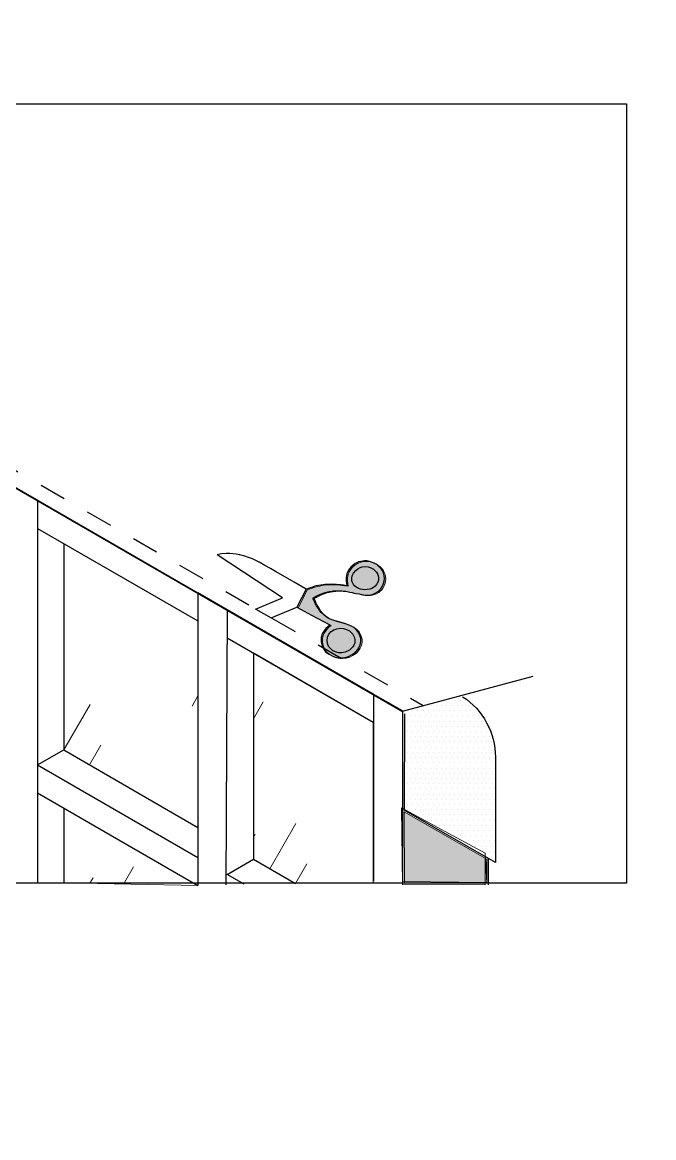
# Model space of a CAD drawing. Header units: inches. Extents: x -17.6 to 82.3, y -15.1 to 23.2.
# Drawn here: x 40.81 to 43.77, y 0.62 to 5.85 of the extents above; entities that cross this region are included whole.
import ezdxf

# ---------------------------------------------------------------- set-up
doc = ezdxf.new("R2010")
doc.units = ezdxf.units.IN
doc.header["$MEASUREMENT"] = 0
doc.linetypes.add('AI-Linetype-24', pattern=[0.25, 0.125, -0.125])
for name, color, linetype, lineweight in [('.ATI-DETAIL', 7, 'Continuous', 0), ('.ATI-HATCH', 7, 'Continuous', 0), ('G-ANNO-TTLB', 7, 'Continuous', 0), ('TYVEK', 7, 'Continuous', 0)]:
    doc.layers.add(name, color=color, linetype=linetype, lineweight=lineweight)
pattern_1 = [(45, (0, 0), (-7.071, 7.071), [])]

# ---------------------------------------------------------------- blocks, each defined once
blk = doc.blocks.new('Block_372')
at = {"layer": '.ATI-HATCH', "color": 8, "lineweight": 0, "true_color": 0x808080}
for p, q in [((42.8355, 2.6751), (42.8355, 2.6751)), ((42.8602, 2.6751), (42.8602, 2.6751)), ((42.8849, 2.6751), (42.8849, 2.6751)), ((42.6379, 2.6262), (42.6379, 2.6262)), ((42.6626, 2.6262), (42.6626, 2.6262)), ((42.6873, 2.6262), (42.6873, 2.6262)), ((42.6996, 2.6506), (42.6996, 2.6506)), ((42.712, 2.6262), (42.712, 2.6262)), ((42.7243, 2.6506), (42.7243, 2.6506)), ((42.7367, 2.6262), (42.7367, 2.6262)), ((42.749, 2.6506), (42.749, 2.6506)), ((42.7614, 2.6262), (42.7614, 2.6262)), ((42.7737, 2.6506), (42.7737, 2.6506)), ((42.7861, 2.6262), (42.7861, 2.6262)), ((42.7984, 2.6506), (42.7984, 2.6506)), ((42.8108, 2.6262), (42.8108, 2.6262)), ((42.8231, 2.6506), (42.8231, 2.6506)), ((42.8355, 2.6262), (42.8355, 2.6262)), ((42.8478, 2.6506), (42.8478, 2.6506)), ((42.8602, 2.6262), (42.8602, 2.6262)), ((42.8725, 2.6506), (42.8725, 2.6506)), ((42.8849, 2.6262), (42.8849, 2.6262)), ((42.8972, 2.6506), (42.8972, 2.6506)), ((42.9096, 2.6262), (42.9096, 2.6262)), ((42.9343, 2.6262), (42.9343, 2.6262)), ((42.6009, 2.6018), (42.6009, 2.6018)), ((42.6132, 2.5773), (42.6132, 2.5773)), ((42.6256, 2.6018), (42.6256, 2.6018)), ((42.6379, 2.5773), (42.6379, 2.5773)), ((42.6503, 2.6018), (42.6503, 2.6018)), ((42.6626, 2.5773), (42.6626, 2.5773)), ((42.675, 2.6018), (42.675, 2.6018)), ((42.6873, 2.5773), (42.6873, 2.5773)), ((42.6996, 2.6018), (42.6996, 2.6018)), ((42.712, 2.5773), (42.712, 2.5773)), ((42.7243, 2.6018), (42.7243, 2.6018)), ((42.7367, 2.5773), (42.7367, 2.5773)), ((42.749, 2.6018), (42.749, 2.6018)), ((42.7614, 2.5773), (42.7614, 2.5773)), ((42.7737, 2.6018), (42.7737, 2.6018)), ((42.7861, 2.5773), (42.7861, 2.5773)), ((42.7984, 2.6018), (42.7984, 2.6018)), ((42.8108, 2.5773), (42.8108, 2.5773)), ((42.8231, 2.6018), (42.8231, 2.6018)), ((42.8355, 2.5773), (42.8355, 2.5773)), ((42.8478, 2.6018), (42.8478, 2.6018)), ((42.8602, 2.5773), (42.8602, 2.5773)), ((42.8725, 2.6018), (42.8725, 2.6018)), ((42.8849, 2.5773), (42.8849, 2.5773)), ((42.8972, 2.6018), (42.8972, 2.6018)), ((42.9096, 2.5773), (42.9096, 2.5773)), ((42.9219, 2.6018), (42.9219, 2.6018)), ((42.9343, 2.5773), (42.9343, 2.5773)), ((42.9466, 2.6018), (42.9466, 2.6018)), ((42.959, 2.5773), (42.959, 2.5773)), ((42.9837, 2.5773), (42.9837, 2.5773)), ((42.6009, 2.5529), (42.6009, 2.5529)), ((42.6132, 2.5284), (42.6132, 2.5284)), ((42.6256, 2.5529), (42.6256, 2.5529)), ((42.6379, 2.5284), (42.6379, 2.5284)), ((42.6503, 2.5529), (42.6503, 2.5529)), ((42.6626, 2.5284), (42.6626, 2.5284)), ((42.675, 2.5529), (42.675, 2.5529)), ((42.6873, 2.5284), (42.6873, 2.5284)), ((42.6996, 2.5529), (42.6996, 2.5529)), ((42.712, 2.5284), (42.712, 2.5284)), ((42.7243, 2.5529), (42.7243, 2.5529)), ((42.7367, 2.5284), (42.7367, 2.5284)), ((42.749, 2.5529), (42.749, 2.5529)), ((42.7614, 2.5284), (42.7614, 2.5284)), ((42.7737, 2.5529), (42.7737, 2.5529)), ((42.7861, 2.5284), (42.7861, 2.5284)), ((42.7984, 2.5529), (42.7984, 2.5529)), ((42.8108, 2.5284), (42.8108, 2.5284)), ((42.8231, 2.5529), (42.8231, 2.5529)), ((42.8355, 2.5284), (42.8355, 2.5284)), ((42.8478, 2.5529), (42.8478, 2.5529)), ((42.8602, 2.5284), (42.8602, 2.5284)), ((42.8725, 2.5529), (42.8725, 2.5529)), ((42.8849, 2.5284), (42.8849, 2.5284)), ((42.8972, 2.5529), (42.8972, 2.5529)), ((42.9096, 2.5284), (42.9096, 2.5284)), ((42.9219, 2.5529), (42.9219, 2.5529)), ((42.9343, 2.5284), (42.9343, 2.5284)), ((42.9466, 2.5529), (42.9466, 2.5529)), ((42.959, 2.5284), (42.959, 2.5284)), ((42.9713, 2.5529), (42.9713, 2.5529)), ((42.9837, 2.5284), (42.9837, 2.5284)), ((42.996, 2.5529), (42.996, 2.5529)), ((43.0084, 2.5284), (43.0084, 2.5284)), ((42.6009, 2.504), (42.6009, 2.504)), ((42.6132, 2.4796), (42.6132, 2.4796)), ((42.6256, 2.504), (42.6256, 2.504)), ((42.6379, 2.4796), (42.6379, 2.4796)), ((42.6503, 2.504), (42.6503, 2.504)), ((42.6626, 2.4796), (42.6626, 2.4796)), ((42.675, 2.504), (42.675, 2.504)), ((42.6873, 2.4796), (42.6873, 2.4796)), ((42.6996, 2.504), (42.6996, 2.504)), ((42.712, 2.4796), (42.712, 2.4796)), ((42.7243, 2.504), (42.7243, 2.504)), ((42.7367, 2.4796), (42.7367, 2.4796)), ((42.749, 2.504), (42.749, 2.504)), ((42.7614, 2.4796), (42.7614, 2.4796)), ((42.7737, 2.504), (42.7737, 2.504)), ((42.7861, 2.4796), (42.7861, 2.4796)), ((42.7984, 2.504), (42.7984, 2.504)), ((42.8108, 2.4796), (42.8108, 2.4796)), ((42.8231, 2.504), (42.8231, 2.504)), ((42.8355, 2.4796), (42.8355, 2.4796)), ((42.8478, 2.504), (42.8478, 2.504)), ((42.8602, 2.4796), (42.8602, 2.4796)), ((42.8725, 2.504), (42.8725, 2.504)), ((42.8849, 2.4796), (42.8849, 2.4796)), ((42.8972, 2.504), (42.8972, 2.504)), ((42.9096, 2.4796), (42.9096, 2.4796)), ((42.9219, 2.504), (42.9219, 2.504)), ((42.9343, 2.4796), (42.9343, 2.4796)), ((42.9466, 2.504), (42.9466, 2.504)), ((42.959, 2.4796), (42.959, 2.4796)), ((42.9713, 2.504), (42.9713, 2.504)), ((42.9837, 2.4796), (42.9837, 2.4796)), ((42.996, 2.504), (42.996, 2.504)), ((43.0084, 2.4796), (43.0084, 2.4796)), ((43.0207, 2.504), (43.0207, 2.504)), ((42.6009, 2.4551), (42.6009, 2.4551)), ((42.6009, 2.4062), (42.6009, 2.4062)), ((42.6132, 2.4307), (42.6132, 2.4307)), ((42.6256, 2.4551), (42.6256, 2.4551)), ((42.6256, 2.4062), (42.6256, 2.4062)), ((42.6379, 2.4307), (42.6379, 2.4307)), ((42.6503, 2.4551), (42.6503, 2.4551)), ((42.6503, 2.4062), (42.6503, 2.4062)), ((42.6626, 2.4307), (42.6626, 2.4307)), ((42.675, 2.4551), (42.675, 2.4551)), ((42.675, 2.4062), (42.675, 2.4062)), ((42.6873, 2.4307), (42.6873, 2.4307)), ((42.6996, 2.4551), (42.6996, 2.4551)), ((42.6996, 2.4062), (42.6996, 2.4062)), ((42.712, 2.4307), (42.712, 2.4307)), ((42.7243, 2.4551), (42.7243, 2.4551)), ((42.7243, 2.4062), (42.7243, 2.4062)), ((42.7367, 2.4307), (42.7367, 2.4307)), ((42.749, 2.4551), (42.749, 2.4551)), ((42.749, 2.4062), (42.749, 2.4062)), ((42.7614, 2.4307), (42.7614, 2.4307)), ((42.7737, 2.4551), (42.7737, 2.4551)), ((42.7737, 2.4062), (42.7737, 2.4062)), ((42.7861, 2.4307), (42.7861, 2.4307)), ((42.7984, 2.4551), (42.7984, 2.4551)), ((42.7984, 2.4062), (42.7984, 2.4062)), ((42.8108, 2.4307), (42.8108, 2.4307)), ((42.8231, 2.4551), (42.8231, 2.4551)), ((42.8231, 2.4062), (42.8231, 2.4062)), ((42.8355, 2.4307), (42.8355, 2.4307)), ((42.8478, 2.4551), (42.8478, 2.4551)), ((42.8478, 2.4062), (42.8478, 2.4062)), ((42.8602, 2.4307), (42.8602, 2.4307)), ((42.8725, 2.4551), (42.8725, 2.4551)), ((42.8725, 2.4062), (42.8725, 2.4062)), ((42.8849, 2.4307), (42.8849, 2.4307)), ((42.8972, 2.4551), (42.8972, 2.4551)), ((42.8972, 2.4062), (42.8972, 2.4062)), ((42.9096, 2.4307), (42.9096, 2.4307)), ((42.9219, 2.4551), (42.9219, 2.4551)), ((42.9219, 2.4062), (42.9219, 2.4062)), ((42.9343, 2.4307), (42.9343, 2.4307)), ((42.9466, 2.4551), (42.9466, 2.4551)), ((42.9466, 2.4062), (42.9466, 2.4062)), ((42.959, 2.4307), (42.959, 2.4307)), ((42.9713, 2.4551), (42.9713, 2.4551)), ((42.9713, 2.4062), (42.9713, 2.4062)), ((42.9837, 2.4307), (42.9837, 2.4307)), ((42.996, 2.4551), (42.996, 2.4551)), ((42.996, 2.4062), (42.996, 2.4062)), ((43.0084, 2.4307), (43.0084, 2.4307)), ((43.0207, 2.4551), (43.0207, 2.4551)), ((43.0207, 2.4062), (43.0207, 2.4062)), ((42.6009, 2.3574), (42.6009, 2.3574)), ((42.6132, 2.3818), (42.6132, 2.3818)), ((42.6256, 2.3574), (42.6256, 2.3574)), ((42.6379, 2.3818), (42.6379, 2.3818)), ((42.6503, 2.3574), (42.6503, 2.3574)), ((42.6626, 2.3818), (42.6626, 2.3818)), ((42.675, 2.3574), (42.675, 2.3574)), ((42.6873, 2.3818), (42.6873, 2.3818)), ((42.6996, 2.3574), (42.6996, 2.3574)), ((42.712, 2.3818), (42.712, 2.3818)), ((42.7243, 2.3574), (42.7243, 2.3574)), ((42.7367, 2.3818), (42.7367, 2.3818)), ((42.749, 2.3574), (42.749, 2.3574)), ((42.7614, 2.3818), (42.7614, 2.3818)), ((42.7737, 2.3574), (42.7737, 2.3574)), ((42.7861, 2.3818), (42.7861, 2.3818)), ((42.7984, 2.3574), (42.7984, 2.3574)), ((42.8108, 2.3818), (42.8108, 2.3818)), ((42.8231, 2.3574), (42.8231, 2.3574)), ((42.8355, 2.3818), (42.8355, 2.3818)), ((42.8478, 2.3574), (42.8478, 2.3574)), ((42.8602, 2.3818), (42.8602, 2.3818)), ((42.8725, 2.3574), (42.8725, 2.3574)), ((42.8849, 2.3818), (42.8849, 2.3818)), ((42.8972, 2.3574), (42.8972, 2.3574)), ((42.9096, 2.3818), (42.9096, 2.3818)), ((42.9219, 2.3574), (42.9219, 2.3574)), ((42.9343, 2.3818), (42.9343, 2.3818)), ((42.9466, 2.3574), (42.9466, 2.3574)), ((42.959, 2.3818), (42.959, 2.3818)), ((42.9713, 2.3574), (42.9713, 2.3574)), ((42.9837, 2.3818), (42.9837, 2.3818)), ((42.996, 2.3574), (42.996, 2.3574)), ((43.0084, 2.3818), (43.0084, 2.3818)), ((43.0207, 2.3574), (43.0207, 2.3574)), ((42.6009, 2.3085), (42.6009, 2.3085)), ((42.6132, 2.3329), (42.6132, 2.3329)), ((42.6256, 2.3085), (42.6256, 2.3085)), ((42.6379, 2.3329), (42.6379, 2.3329)), ((42.6503, 2.3085), (42.6503, 2.3085)), ((42.6626, 2.3329), (42.6626, 2.3329)), ((42.675, 2.3085), (42.675, 2.3085)), ((42.6873, 2.3329), (42.6873, 2.3329)), ((42.6996, 2.3085), (42.6996, 2.3085)), ((42.712, 2.3329), (42.712, 2.3329)), ((42.7243, 2.3085), (42.7243, 2.3085)), ((42.7367, 2.3329), (42.7367, 2.3329)), ((42.749, 2.3085), (42.749, 2.3085)), ((42.7614, 2.3329), (42.7614, 2.3329)), ((42.7737, 2.3085), (42.7737, 2.3085)), ((42.7861, 2.3329), (42.7861, 2.3329)), ((42.7984, 2.3085), (42.7984, 2.3085)), ((42.8108, 2.3329), (42.8108, 2.3329)), ((42.8231, 2.3085), (42.8231, 2.3085)), ((42.8355, 2.3329), (42.8355, 2.3329)), ((42.8478, 2.3085), (42.8478, 2.3085)), ((42.8602, 2.3329), (42.8602, 2.3329)), ((42.8725, 2.3085), (42.8725, 2.3085)), ((42.8849, 2.3329), (42.8849, 2.3329)), ((42.8972, 2.3085), (42.8972, 2.3085)), ((42.9096, 2.3329), (42.9096, 2.3329)), ((42.9219, 2.3085), (42.9219, 2.3085)), ((42.9343, 2.3329), (42.9343, 2.3329)), ((42.9466, 2.3085), (42.9466, 2.3085)), ((42.959, 2.3329), (42.959, 2.3329)), ((42.9713, 2.3085), (42.9713, 2.3085)), ((42.9837, 2.3329), (42.9837, 2.3329)), ((42.996, 2.3085), (42.996, 2.3085)), ((43.0084, 2.3329), (43.0084, 2.3329)), ((43.0207, 2.3085), (43.0207, 2.3085)), ((42.6009, 2.2596), (42.6009, 2.2596)), ((42.6132, 2.284), (42.6132, 2.284)), ((42.6256, 2.2596), (42.6256, 2.2596)), ((42.6379, 2.284), (42.6379, 2.284)), ((42.6503, 2.2596), (42.6503, 2.2596)), ((42.6626, 2.284), (42.6626, 2.284)), ((42.675, 2.2596), (42.675, 2.2596)), ((42.6873, 2.284), (42.6873, 2.284)), ((42.6996, 2.2596), (42.6996, 2.2596)), ((42.712, 2.284), (42.712, 2.284)), ((42.7243, 2.2596), (42.7243, 2.2596)), ((42.7367, 2.284), (42.7367, 2.284)), ((42.749, 2.2596), (42.749, 2.2596)), ((42.7614, 2.284), (42.7614, 2.284)), ((42.7737, 2.2596), (42.7737, 2.2596)), ((42.7861, 2.284), (42.7861, 2.284)), ((42.7984, 2.2596), (42.7984, 2.2596)), ((42.8108, 2.284), (42.8108, 2.284)), ((42.8231, 2.2596), (42.8231, 2.2596)), ((42.8355, 2.284), (42.8355, 2.284)), ((42.8478, 2.2596), (42.8478, 2.2596)), ((42.8602, 2.284), (42.8602, 2.284)), ((42.8725, 2.2596), (42.8725, 2.2596)), ((42.8849, 2.284), (42.8849, 2.284)), ((42.8972, 2.2596), (42.8972, 2.2596)), ((42.9096, 2.284), (42.9096, 2.284)), ((42.9219, 2.2596), (42.9219, 2.2596)), ((42.9343, 2.284), (42.9343, 2.284)), ((42.9466, 2.2596), (42.9466, 2.2596)), ((42.959, 2.284), (42.959, 2.284)), ((42.9713, 2.2596), (42.9713, 2.2596)), ((42.9837, 2.284), (42.9837, 2.284)), ((42.996, 2.2596), (42.996, 2.2596)), ((43.0084, 2.284), (43.0084, 2.284)), ((43.0207, 2.2596), (43.0207, 2.2596)), ((42.6132, 2.2351), (42.6132, 2.2351)), ((42.6256, 2.2107), (42.6256, 2.2107)), ((42.6379, 2.2351), (42.6379, 2.2351)), ((42.6503, 2.2107), (42.6503, 2.2107)), ((42.6626, 2.2351), (42.6626, 2.2351)), ((42.675, 2.2107), (42.675, 2.2107)), ((42.6873, 2.2351), (42.6873, 2.2351)), ((42.6996, 2.2107), (42.6996, 2.2107)), ((42.712, 2.2351), (42.712, 2.2351)), ((42.7243, 2.2107), (42.7243, 2.2107)), ((42.7367, 2.2351), (42.7367, 2.2351)), ((42.749, 2.2107), (42.749, 2.2107)), ((42.7614, 2.2351), (42.7614, 2.2351)), ((42.7737, 2.2107), (42.7737, 2.2107)), ((42.7861, 2.2351), (42.7861, 2.2351)), ((42.7984, 2.2107), (42.7984, 2.2107)), ((42.8108, 2.2351), (42.8108, 2.2351)), ((42.8231, 2.2107), (42.8231, 2.2107)), ((42.8355, 2.2351), (42.8355, 2.2351)), ((42.8478, 2.2107), (42.8478, 2.2107)), ((42.8602, 2.2351), (42.8602, 2.2351)), ((42.8725, 2.2107), (42.8725, 2.2107)), ((42.8849, 2.2351), (42.8849, 2.2351)), ((42.8972, 2.2107), (42.8972, 2.2107)), ((42.9096, 2.2351), (42.9096, 2.2351)), ((42.9219, 2.2107), (42.9219, 2.2107)), ((42.9343, 2.2351), (42.9343, 2.2351)), ((42.9466, 2.2107), (42.9466, 2.2107)), ((42.959, 2.2351), (42.959, 2.2351)), ((42.9713, 2.2107), (42.9713, 2.2107)), ((42.9837, 2.2351), (42.9837, 2.2351)), ((42.996, 2.2107), (42.996, 2.2107)), ((43.0084, 2.2351), (43.0084, 2.2351)), ((43.0207, 2.2107), (43.0207, 2.2107)), ((42.6132, 2.1863), (42.6132, 2.1863)), ((42.6256, 2.1618), (42.6256, 2.1618)), ((42.6379, 2.1863), (42.6379, 2.1863)), ((42.6503, 2.1618), (42.6503, 2.1618)), ((42.6626, 2.1863), (42.6626, 2.1863)), ((42.675, 2.1618), (42.675, 2.1618)), ((42.6873, 2.1863), (42.6873, 2.1863)), ((42.6996, 2.1618), (42.6996, 2.1618)), ((42.712, 2.1863), (42.712, 2.1863)), ((42.7243, 2.1618), (42.7243, 2.1618)), ((42.7367, 2.1863), (42.7367, 2.1863)), ((42.749, 2.1618), (42.749, 2.1618)), ((42.7614, 2.1863), (42.7614, 2.1863)), ((42.7737, 2.1618), (42.7737, 2.1618)), ((42.7861, 2.1863), (42.7861, 2.1863)), ((42.7984, 2.1618), (42.7984, 2.1618)), ((42.8108, 2.1863), (42.8108, 2.1863)), ((42.8231, 2.1618), (42.8231, 2.1618)), ((42.8355, 2.1863), (42.8355, 2.1863)), ((42.8478, 2.1618), (42.8478, 2.1618)), ((42.8602, 2.1863), (42.8602, 2.1863)), ((42.8725, 2.1618), (42.8725, 2.1618)), ((42.8849, 2.1863), (42.8849, 2.1863)), ((42.8972, 2.1618), (42.8972, 2.1618)), ((42.9096, 2.1863), (42.9096, 2.1863)), ((42.9219, 2.1618), (42.9219, 2.1618)), ((42.9343, 2.1863), (42.9343, 2.1863)), ((42.9466, 2.1618), (42.9466, 2.1618)), ((42.959, 2.1863), (42.959, 2.1863)), ((42.9713, 2.1618), (42.9713, 2.1618)), ((42.9837, 2.1863), (42.9837, 2.1863)), ((42.996, 2.1618), (42.996, 2.1618)), ((43.0084, 2.1863), (43.0084, 2.1863)), ((43.0207, 2.1618), (43.0207, 2.1618)), ((42.6379, 2.1374), (42.6379, 2.1374)), ((42.6626, 2.1374), (42.6626, 2.1374)), ((42.675, 2.1129), (42.675, 2.1129)), ((42.6873, 2.1374), (42.6873, 2.1374)), ((42.6996, 2.1129), (42.6996, 2.1129)), ((42.712, 2.1374), (42.712, 2.1374)), ((42.7243, 2.1129), (42.7243, 2.1129)), ((42.7367, 2.1374), (42.7367, 2.1374)), ((42.749, 2.1129), (42.749, 2.1129)), ((42.7614, 2.1374), (42.7614, 2.1374)), ((42.7737, 2.1129), (42.7737, 2.1129)), ((42.7861, 2.1374), (42.7861, 2.1374)), ((42.7984, 2.1129), (42.7984, 2.1129)), ((42.8108, 2.1374), (42.8108, 2.1374)), ((42.8231, 2.1129), (42.8231, 2.1129)), ((42.8355, 2.1374), (42.8355, 2.1374)), ((42.8478, 2.1129), (42.8478, 2.1129)), ((42.8602, 2.1374), (42.8602, 2.1374)), ((42.8725, 2.1129), (42.8725, 2.1129)), ((42.8849, 2.1374), (42.8849, 2.1374)), ((42.8972, 2.1129), (42.8972, 2.1129)), ((42.9096, 2.1374), (42.9096, 2.1374)), ((42.9219, 2.1129), (42.9219, 2.1129)), ((42.9343, 2.1374), (42.9343, 2.1374)), ((42.9466, 2.1129), (42.9466, 2.1129)), ((42.959, 2.1374), (42.959, 2.1374)), ((42.9713, 2.1129), (42.9713, 2.1129)), ((42.9837, 2.1374), (42.9837, 2.1374)), ((42.996, 2.1129), (42.996, 2.1129)), ((43.0084, 2.1374), (43.0084, 2.1374)), ((43.0207, 2.1129), (43.0207, 2.1129)), ((42.712, 2.0885), (42.712, 2.0885)), ((42.7367, 2.0885), (42.7367, 2.0885)), ((42.749, 2.0641), (42.749, 2.0641)), ((42.7614, 2.0885), (42.7614, 2.0885)), ((42.7737, 2.0641), (42.7737, 2.0641)), ((42.7861, 2.0885), (42.7861, 2.0885)), ((42.7984, 2.0641), (42.7984, 2.0641)), ((42.8108, 2.0885), (42.8108, 2.0885)), ((42.8231, 2.0641), (42.8231, 2.0641)), ((42.8355, 2.0885), (42.8355, 2.0885)), ((42.8478, 2.0641), (42.8478, 2.0641)), ((42.8602, 2.0885), (42.8602, 2.0885)), ((42.8725, 2.0641), (42.8725, 2.0641)), ((42.8849, 2.0885), (42.8849, 2.0885)), ((42.8972, 2.0641), (42.8972, 2.0641)), ((42.9096, 2.0885), (42.9096, 2.0885)), ((42.9219, 2.0641), (42.9219, 2.0641)), ((42.9343, 2.0885), (42.9343, 2.0885)), ((42.9466, 2.0641), (42.9466, 2.0641)), ((42.959, 2.0885), (42.959, 2.0885)), ((42.9713, 2.0641), (42.9713, 2.0641)), ((42.9837, 2.0885), (42.9837, 2.0885)), ((42.996, 2.0641), (42.996, 2.0641)), ((43.0084, 2.0885), (43.0084, 2.0885)), ((43.0207, 2.0641), (43.0207, 2.0641)), ((42.7861, 2.0396), (42.7861, 2.0396)), ((42.8108, 2.0396), (42.8108, 2.0396)), ((42.8355, 2.0396), (42.8355, 2.0396)), ((42.8478, 2.0152), (42.8478, 2.0152)), ((42.8602, 2.0396), (42.8602, 2.0396)), ((42.8725, 2.0152), (42.8725, 2.0152)), ((42.8849, 2.0396), (42.8849, 2.0396)), ((42.8849, 1.9907), (42.8849, 1.9907)), ((42.8972, 2.0152), (42.8972, 2.0152)), ((42.9096, 2.0396), (42.9096, 2.0396)), ((42.9096, 1.9907), (42.9096, 1.9907)), ((42.9219, 2.0152), (42.9219, 2.0152)), ((42.9343, 2.0396), (42.9343, 2.0396)), ((42.9343, 1.9907), (42.9343, 1.9907)), ((42.9466, 2.0152), (42.9466, 2.0152)), ((42.959, 2.0396), (42.959, 2.0396)), ((42.959, 1.9907), (42.959, 1.9907)), ((42.9713, 2.0152), (42.9713, 2.0152)), ((42.9837, 2.0396), (42.9837, 2.0396)), ((42.9837, 1.9907), (42.9837, 1.9907)), ((42.996, 2.0152), (42.996, 2.0152)), ((43.0084, 2.0396), (43.0084, 2.0396)), ((43.0084, 1.9907), (43.0084, 1.9907)), ((43.0207, 2.0152), (43.0207, 2.0152)), ((42.9466, 1.9663), (42.9466, 1.9663)), ((42.9713, 1.9663), (42.9713, 1.9663)), ((42.996, 1.9663), (42.996, 1.9663)), ((43.0084, 1.9419), (43.0084, 1.9419)), ((43.0207, 1.9663), (43.0207, 1.9663)), ((43.0207, 1.9174), (43.0207, 1.9174))]:
    blk.add_line(p, q, dxfattribs=at)

msp = doc.modelspace()

# ---------------------------------------------------------------- hatches: boundary and pattern name
at = {"layer": '.ATI-DETAIL', "true_color": 0x808080, "transparency": 33554687}
h = msp.add_hatch(color=8, dxfattribs=at)
edge = h.paths.add_edge_path()
edge.add_spline(control_points=[(42.9858, 1.8212), (42.9858, 1.8212), (42.9853, 1.93), (42.9853, 1.93), (42.9853, 1.93), (42.5974, 2.1524), (42.5974, 2.1524), (42.5974, 2.1524), (42.5996, 1.8153), (42.5996, 1.8153), (42.5996, 1.8153), (42.5998, 1.8153), (42.5998, 1.8153), (42.5998, 1.8153), (42.9858, 1.8212), (42.9858, 1.8212)], knot_values=[0, 0, 0, 0, 1, 1, 1, 2, 2, 2, 3, 3, 3, 4, 4, 4, 5, 5, 5, 5], degree=3, periodic=0)
edge = h.paths.add_edge_path()
edge.add_spline(control_points=[(39.0492, 4.1031), (39.0492, 4.1031), (38.6368, 4.3395), (38.6368, 4.3395), (38.6368, 4.3395), (38.6279, 1.8176), (38.6279, 1.8176), (38.6279, 1.8176), (39.0411, 1.8176), (39.0411, 1.8176), (39.0411, 1.8176), (39.0411, 1.8176), (39.0411, 1.8176), (39.0411, 1.8176), (39.0411, 3.2661), (39.0411, 3.2661), (39.0411, 3.2661), (39.0403, 4.7075), (39.0403, 4.7075), (39.0403, 4.7075), (39.0492, 4.1031), (39.0492, 4.1031)], knot_values=[0, 0, 0, 0, 1, 1, 1, 2, 2, 2, 3, 3, 3, 4, 4, 4, 5, 5, 5, 6, 6, 6, 7, 7, 7, 7], degree=3, periodic=0)
at = {"layer": '.ATI-DETAIL', "true_color": 0x808080, "transparency": 33554483}
msp.add_hatch(color=8, dxfattribs=at).paths.add_polyline_path([(42.1763, 3.153), (42.1768, 3.151), (42.1779, 3.1482), (42.1798, 3.1431), (42.183, 3.1353), (42.1874, 3.1262), (42.1929, 3.1158), (42.2002, 3.1037), (42.2078, 3.0928), (42.2152, 3.0838), (42.2285, 3.0709), (42.2439, 3.0599), (42.2569, 3.0532), (42.2808, 3.0445), (42.2988, 3.0396), (42.3148, 3.0353), (42.3301, 3.0309), (42.3451, 3.0252), (42.357, 3.0196), (42.3674, 3.0135), (42.3776, 3.006), (42.3862, 2.9953), (42.3916, 2.987), (42.3969, 2.9759), (42.4003, 2.9619), (42.4006, 2.9477), (42.3974, 2.9326), (42.3916, 2.9188), (42.3866, 2.9108), (42.3758, 2.8976), (42.3599, 2.8865), (42.3432, 2.8772), (42.3268, 2.8727), (42.3089, 2.8708), (42.2957, 2.8715), (42.28, 2.8747), (42.2689, 2.8791), (42.2518, 2.8881), (42.2356, 2.8998), (42.2275, 2.912), (42.2199, 2.9267), (42.2148, 2.9467), (42.2155, 2.9669), (42.2218, 2.9875), (42.236, 3.0085), (42.2453, 3.0173), (42.2562, 3.0259), (42.1701, 3.0709), (42.1014, 3.1093), (42.1442, 3.1941), (42.152, 3.1958), (42.1636, 3.1999), (42.1743, 3.2036), (42.1848, 3.2073), (42.1913, 3.2089), (42.2022, 3.2107), (42.2136, 3.2126), (42.2323, 3.2158), (42.2513, 3.2162), (42.269, 3.2164), (42.2866, 3.2162), (42.3054, 3.2138), (42.3201, 3.2119), (42.3358, 3.2099), (42.3343, 3.2219), (42.3323, 3.2329), (42.3316, 3.2414), (42.3316, 3.2488), (42.3349, 3.2654), (42.3398, 3.2767), (42.3462, 3.2871), (42.3546, 3.2974), (42.3646, 3.3067), (42.3737, 3.3132), (42.3833, 3.3178), (42.3917, 3.3215), (42.4006, 3.3236), (42.4094, 3.3256), (42.4182, 3.3259), (42.4296, 3.3257), (42.4411, 3.3237), (42.451, 3.3205), (42.4587, 3.3175), (42.4634, 3.3153), (42.4677, 3.3128), (42.4722, 3.3101), (42.4769, 3.3069), (42.4792, 3.3054), (42.4834, 3.3018), (42.4887, 3.2972), (42.4955, 3.2891), (42.5005, 3.2821), (42.5069, 3.2698), (42.5106, 3.2567), (42.5117, 3.2436), (42.5106, 3.2312), (42.5075, 3.2198), (42.5026, 3.208), (42.4974, 3.1995), (42.4927, 3.1934), (42.4837, 3.1849), (42.4785, 3.1808), (42.4687, 3.1748), (42.4594, 3.1707), (42.4496, 3.1677), (42.4394, 3.166), (42.4294, 3.1657), (42.415, 3.1668), (42.404, 3.1686), (42.3925, 3.1709), (42.3792, 3.1735), (42.369, 3.1755), (42.3601, 3.1776), (42.35, 3.1799), (42.3309, 3.1837), (42.3122, 3.1858), (42.3021, 3.1863), (42.2942, 3.1864), (42.2921, 3.1863), (42.2874, 3.1862), (42.2829, 3.186), (42.2773, 3.1856), (42.2711, 3.1858), (42.2642, 3.1842), (42.2587, 3.1833), (42.2522, 3.1822), (42.2454, 3.1807), (42.2412, 3.1797), (42.2356, 3.1782), (42.229, 3.1762), (42.2242, 3.1746), (42.218, 3.1724), (42.2118, 3.17), (42.2056, 3.1673), (42.198, 3.1636), (42.1915, 3.1603), (42.1832, 3.1555)])
at = {"layer": '.ATI-DETAIL', "true_color": 0x000000, "transparency": 33554687}
h = msp.add_hatch(dxfattribs=at)
h.set_pattern_fill('_U', color=18, scale=10, angle=45, style=2, pattern_type=0)
h.set_pattern_definition(pattern_1)
h.paths.add_polyline_path([(42.9768, 1.81), (42.5896, 1.8104), (42.585, 2.1707), (42.9768, 1.9584)])
h = msp.add_hatch(dxfattribs=at)
h.set_pattern_fill('_U', color=18, scale=10, angle=45, style=2, pattern_type=0)
h.set_pattern_definition(pattern_1)
h.paths.add_polyline_path([(42.9858, 1.8212), (42.5896, 1.8252), (42.585, 2.1707), (42.9768, 1.9584)])
at = {"layer": 'G-ANNO-TTLB', "true_color": 0xff00ff, "transparency": 33554687}
h = msp.add_hatch(color=6, dxfattribs=at)
edge = h.paths.add_edge_path()
edge.add_spline(control_points=[(77.902, -11.061), (77.902, -11.061), (37.2143, -11.061), (37.2143, -11.061), (37.2143, -11.061), (37.2143, 23.064), (37.2143, 23.064), (37.2143, 23.064), (77.902, 23.064), (77.902, 23.064), (77.902, 23.064), (77.902, -11.061), (77.902, -11.061)], knot_values=[0, 0, 0, 0, 1, 1, 1, 2, 2, 2, 3, 3, 3, 4, 4, 4, 4], degree=3, periodic=0)
edge = h.paths.add_edge_path()
edge.add_spline(control_points=[(37.3393, 22.939), (37.3393, 22.939), (37.3393, -10.936), (37.3393, -10.936), (37.3393, -10.936), (77.777, -10.936), (77.777, -10.936), (77.777, -10.936), (77.777, 22.939), (77.777, 22.939), (77.777, 22.939), (37.3393, 22.939), (37.3393, 22.939)], knot_values=[0, 0, 0, 0, 1, 1, 1, 2, 2, 2, 3, 3, 3, 4, 4, 4, 4], degree=3, periodic=0)
edge.add_line((37.3393, 22.939), (37.3393, 22.939))

# ---------------------------------------------------------------- linework, layer by layer
at = {"layer": '.ATI-DETAIL', "color": 252, "linetype": 'AI-Linetype-24', "lineweight": 25, "true_color": 0x848484}
msp.add_line((38.9468, 4.8093), (42.6861, 2.6505), dxfattribs=at)
at = {"layer": '.ATI-DETAIL', "color": 18, "lineweight": 25, "true_color": 0x000000}
for p, q in [((39.0316, 4.6787), (42.5903, 2.6224)), ((40.8789, 3.6128), (40.7418, 3.6919)), ((40.8789, 3.6128), (40.8789, 1.8181)), ((40.8789, 3.6128), (41.6311, 3.1785)), ((40.8789, 3.4812), (41.6311, 3.0469)), ((41.0014, 3.4105), (41.0014, 2.5499)), ((42.1379, 3.1966), (42.0951, 3.1118)), ((41.7682, 3.0994), (41.6311, 3.1785)), ((41.6311, 3.1785), (41.6311, 1.806)), ((41.7699, 3.0984), (41.6328, 3.1775)), ((41.7682, 3.0994), (41.7618, 1.81)), ((41.7682, 3.0994), (42.4531, 2.704)), ((42.4531, 2.704), (41.7682, 3.0994)), ((41.7682, 2.9678), (42.4531, 2.5724)), ((41.8907, 2.8971), (41.8907, 2.0365)), ((42.5895, 2.6241), (43.2023, 2.7884)), ((42.5901, 2.6248), (42.4531, 2.704)), ((42.4563, 1.8264), (42.4563, 2.704)), ((42.5901, 2.6248), (42.5901, 1.8212)), ((41.0014, 2.5499), (41.0014, 2.4426)), ((40.8789, 2.3719), (41.0014, 2.4426)), ((41.0014, 2.4426), (41.6311, 2.079)), ((40.8789, 2.3719), (41.6311, 1.9376)), ((40.8789, 2.2403), (41.6311, 1.806)), ((41.0014, 2.1696), (41.0014, 1.8181)), ((41.8907, 2.0365), (41.8907, 1.9292)), ((41.7682, 1.8585), (41.8907, 1.9292)), ((41.8907, 1.9292), (42.0879, 1.8153)), ((41.8474, 1.8128), (41.7682, 1.8585))]:
    msp.add_line(p, q, dxfattribs=at)
at = {"layer": '.ATI-DETAIL', "color": 251, "lineweight": 0, "true_color": 0x5b5b5b}
for p, q in [((41.6031, 2.6469), (41.6311, 2.6954)), ((41.8907, 2.5878), (41.9372, 2.6684)), ((41.0024, 2.442), (41.1252, 2.6547)), ((41.123, 2.3724), (41.1762, 2.4645)), ((41.9673, 1.8849), (42.0901, 2.0977)), ((41.8907, 2.0308), (41.8999, 2.0467)), ((41.2872, 1.8212), (41.3291, 1.8938)), ((42.0879, 1.8153), (42.1411, 1.9074)), ((41.1238, 1.8167), (41.1389, 1.8428))]:
    msp.add_line(p, q, dxfattribs=at)
at = {"layer": '.ATI-DETAIL', "color": 191, "lineweight": 25, "true_color": 0xbf7fff}
msp.add_line((42.9917, 1.9345), (42.9916, 1.81), dxfattribs=at)
at = {"layer": '.ATI-DETAIL', "color": 18, "lineweight": 25, "true_color": 0x000000}
for points in [[(43.6404, 1.8176), (38.1174, 1.8176), (38.1174, 5.4718), (43.6404, 5.4718)], [(42.3411, 2.91), (42.3218, 2.901), (42.3059, 2.8979), (42.2921, 2.8981), (42.2811, 2.9004), (42.2712, 2.904), (42.2621, 2.9088), (42.2532, 2.9157), (42.245, 2.9254), (42.2391, 2.9372), (42.236, 2.9533), (42.2387, 2.9715), (42.2449, 2.9844), (42.2553, 2.997), (42.2681, 3.0058), (42.2817, 3.0108), (42.2995, 3.013), (42.3134, 3.0116), (42.3272, 3.0072), (42.3407, 3.0001), (42.3506, 2.9919), (42.3566, 2.9847), (42.363, 2.9732), (42.3663, 2.9606), (42.3661, 2.948), (42.3641, 2.94), (42.3613, 2.9333), (42.3568, 2.9258), (42.3515, 2.9191), (42.345, 2.9129)]]:
    msp.add_lwpolyline(points, close=True, dxfattribs=at)
for points in [[(39.0308, 1.8176), (39.0308, 4.6805), (42.5895, 2.6241), (42.5901, 1.8212)], [(42.25, 3.0283), (42.2391, 3.0198), (42.2298, 3.011), (42.2155, 2.99), (42.2092, 2.9694), (42.2086, 2.9492), (42.2136, 2.9292), (42.2213, 2.9145), (42.2293, 2.9022), (42.2456, 2.8905), (42.2626, 2.8815), (42.2738, 2.8771), (42.2894, 2.874), (42.3026, 2.8733), (42.3205, 2.8751), (42.3369, 2.8796), (42.3536, 2.889), (42.3696, 2.9001), (42.3803, 2.9133), (42.3853, 2.9212), (42.3911, 2.9351), (42.3943, 2.9502), (42.394, 2.9644), (42.3906, 2.9784), (42.3854, 2.9895), (42.3799, 2.9977), (42.3713, 3.0084), (42.3611, 3.016), (42.3507, 3.0221), (42.3389, 3.0277), (42.3238, 3.0334), (42.3086, 3.0377), (42.2926, 3.0421), (42.2745, 3.047), (42.2506, 3.0557), (42.2376, 3.0624), (42.2223, 3.0734), (42.2089, 3.0862), (42.2015, 3.0953), (42.1939, 3.1062), (42.1866, 3.1182), (42.1811, 3.1286), (42.1768, 3.1378), (42.1735, 3.1456), (42.1716, 3.1506), (42.1706, 3.1534), (42.1702, 3.1547), (42.1713, 3.1559), (42.1769, 3.158), (42.1853, 3.1628), (42.1917, 3.1661), (42.1993, 3.1698), (42.2056, 3.1724), (42.2118, 3.1749), (42.2179, 3.1771), (42.2227, 3.1787), (42.2293, 3.1807), (42.2349, 3.1822), (42.2391, 3.1832), (42.2459, 3.1847), (42.2524, 3.1858), (42.2579, 3.1867), (42.2648, 3.1882), (42.2711, 3.1881), (42.2767, 3.1885), (42.2812, 3.1887), (42.2858, 3.1888), (42.288, 3.1888), (42.2958, 3.1888), (42.306, 3.1883), (42.3246, 3.1862), (42.3437, 3.1824), (42.3539, 3.1801), (42.3628, 3.178), (42.3729, 3.176), (42.3862, 3.1734), (42.3978, 3.1711), (42.4087, 3.1693), (42.4231, 3.1682), (42.4331, 3.1685), (42.4433, 3.1702), (42.4531, 3.1731), (42.4624, 3.1772), (42.4722, 3.1833), (42.4775, 3.1874), (42.4864, 3.1959), (42.4911, 3.202), (42.4963, 3.2105), (42.5013, 3.2222), (42.5043, 3.2337), (42.5055, 3.2461), (42.5043, 3.2592), (42.5006, 3.2723), (42.4943, 3.2846), (42.4893, 3.2915), (42.4825, 3.2997), (42.4771, 3.3042), (42.4729, 3.3079), (42.4707, 3.3094), (42.4659, 3.3126), (42.4614, 3.3153), (42.4572, 3.3178), (42.4525, 3.32), (42.4447, 3.323), (42.4348, 3.3261), (42.4234, 3.3282), (42.412, 3.3284), (42.4032, 3.3281), (42.3943, 3.326), (42.3854, 3.3239), (42.3771, 3.3203), (42.3675, 3.3157), (42.3583, 3.3092), (42.3483, 3.2999), (42.34, 3.2896), (42.3335, 3.2791), (42.3287, 3.2679), (42.3253, 3.2513), (42.3253, 3.2438), (42.326, 3.2354), (42.328, 3.2244), (42.3295, 3.2124), (42.3138, 3.2144), (42.2991, 3.2163), (42.2803, 3.2187), (42.2627, 3.2189), (42.245, 3.2187), (42.2261, 3.2182), (42.2073, 3.2151), (42.196, 3.2132), (42.1851, 3.2114), (42.1785, 3.2098), (42.168, 3.2061), (42.1573, 3.2024), (42.1457, 3.1983), (42.1379, 3.1966), (42.0814, 3.2294), (42.0304, 3.2592), (41.9947, 3.2796), (41.9705, 3.2932), (41.9448, 3.3074), (41.9174, 3.3225), (41.8861, 3.338), (41.8684, 3.345), (41.8506, 3.351), (41.8272, 3.3573), (41.8107, 3.3606), (41.7805, 3.3633), (41.7625, 3.363), (41.7426, 3.361), (41.7341, 3.3597), (41.7273, 3.3583), (41.7205, 3.3568)], [(41.9003, 3.1019), (42.0269, 3.155), (41.7205, 3.3568)], [(42.3526, 3.2354), (42.3523, 3.2483), (42.3545, 3.258), (42.3607, 3.2713), (42.3705, 3.2841), (42.3803, 3.2921), (42.3917, 3.2979), (42.4004, 3.3006), (42.4173, 3.3022), (42.4287, 3.3007), (42.4388, 3.2976), (42.4479, 3.2934), (42.4534, 3.2901), (42.4609, 3.2842), (42.4679, 3.2764), (42.473, 3.2681), (42.4762, 3.2599), (42.4779, 3.2497), (42.4773, 3.2388), (42.4743, 3.2287), (42.4687, 3.2186), (42.4611, 3.2098), (42.4534, 3.2038), (42.4461, 3.1998), (42.4361, 3.1963), (42.4235, 3.1938), (42.4127, 3.1933), (42.4021, 3.1943), (42.3925, 3.1965), (42.3844, 3.1995), (42.3783, 3.2023), (42.3733, 3.2051), (42.3656, 3.2111), (42.3598, 3.2179), (42.3564, 3.2236), (42.3537, 3.2302), (42.3526, 3.2354)], [(41.9016, 3.1024), (41.9746, 3.0612), (42.0951, 3.1118), (42.1638, 3.0734), (42.25, 3.0283)], [(42.4563, 2.5738)]]:
    msp.add_lwpolyline(points, dxfattribs=at)
at = {"layer": '.ATI-DETAIL'}
for points in [[(41.0014, 2.5499), (41.0014, 2.4426), (41.6311, 2.079), (41.6311, 3.0469), (41.0014, 3.4105), (41.0014, 2.5499)], [(42.4531, 2.5724), (41.8907, 2.8971), (41.8907, 1.9292), (42.0879, 1.8153), (42.4531, 1.8181), (42.4531, 2.5724)], [(41.0014, 1.8193), (41.6311, 1.806), (41.6311, 1.806), (41.0014, 2.1696), (41.0014, 1.8153)]]:
    msp.add_lwpolyline(points, dxfattribs=at)
for points in [[(42.1763, 3.153), (42.1768, 3.151), (42.1779, 3.1482), (42.1798, 3.1431), (42.183, 3.1353), (42.1874, 3.1262), (42.1929, 3.1158), (42.2002, 3.1037), (42.2078, 3.0928), (42.2152, 3.0838), (42.2285, 3.0709), (42.2439, 3.0599), (42.2569, 3.0532), (42.2808, 3.0445), (42.2988, 3.0396), (42.3148, 3.0353), (42.3301, 3.0309), (42.3451, 3.0252), (42.357, 3.0196), (42.3674, 3.0135), (42.3776, 3.006), (42.3862, 2.9953), (42.3916, 2.987), (42.3969, 2.9759), (42.4003, 2.9619), (42.4006, 2.9477), (42.3974, 2.9326), (42.3916, 2.9188), (42.3866, 2.9108), (42.3758, 2.8976), (42.3599, 2.8865), (42.3432, 2.8772), (42.3268, 2.8727), (42.3089, 2.8708), (42.2957, 2.8715), (42.28, 2.8747), (42.2689, 2.8791), (42.2518, 2.8881), (42.2356, 2.8998), (42.2275, 2.912), (42.2199, 2.9267), (42.2148, 2.9467), (42.2155, 2.9669), (42.2218, 2.9875), (42.236, 3.0085), (42.2453, 3.0173), (42.2562, 3.0259), (42.1701, 3.0709), (42.1014, 3.1093), (42.1442, 3.1941), (42.152, 3.1958), (42.1636, 3.1999), (42.1743, 3.2036), (42.1848, 3.2073), (42.1913, 3.2089), (42.2022, 3.2107), (42.2136, 3.2126), (42.2323, 3.2158), (42.2513, 3.2162), (42.269, 3.2164), (42.2866, 3.2162), (42.3054, 3.2138), (42.3201, 3.2119), (42.3358, 3.2099), (42.3343, 3.2219), (42.3323, 3.2329), (42.3316, 3.2414), (42.3316, 3.2488), (42.3349, 3.2654), (42.3398, 3.2767), (42.3462, 3.2871), (42.3546, 3.2974), (42.3646, 3.3067), (42.3737, 3.3132), (42.3833, 3.3178), (42.3917, 3.3215), (42.4006, 3.3236), (42.4094, 3.3256), (42.4182, 3.3259), (42.4296, 3.3257), (42.4411, 3.3237), (42.451, 3.3205), (42.4587, 3.3175), (42.4634, 3.3153), (42.4677, 3.3128), (42.4722, 3.3101), (42.4769, 3.3069), (42.4792, 3.3054), (42.4834, 3.3018), (42.4887, 3.2972), (42.4955, 3.2891), (42.5005, 3.2821), (42.5069, 3.2698), (42.5106, 3.2567), (42.5117, 3.2436), (42.5106, 3.2312), (42.5075, 3.2198), (42.5026, 3.208), (42.4974, 3.1995), (42.4927, 3.1934), (42.4837, 3.1849), (42.4785, 3.1808), (42.4687, 3.1748), (42.4594, 3.1707), (42.4496, 3.1677), (42.4394, 3.166), (42.4294, 3.1657), (42.415, 3.1668), (42.404, 3.1686), (42.3925, 3.1709), (42.3792, 3.1735), (42.369, 3.1755), (42.3601, 3.1776), (42.35, 3.1799), (42.3309, 3.1837), (42.3122, 3.1858), (42.3021, 3.1863), (42.2942, 3.1864), (42.2921, 3.1863), (42.2874, 3.1862), (42.2829, 3.186), (42.2773, 3.1856), (42.2711, 3.1858), (42.2642, 3.1842), (42.2587, 3.1833), (42.2522, 3.1822), (42.2454, 3.1807), (42.2412, 3.1797), (42.2356, 3.1782), (42.229, 3.1762), (42.2242, 3.1746), (42.218, 3.1724), (42.2118, 3.17), (42.2056, 3.1673), (42.198, 3.1636), (42.1915, 3.1603), (42.1832, 3.1555), (42.1763, 3.153)], [(42.9768, 1.81), (42.5896, 1.8104), (42.585, 2.1707), (42.9768, 1.9584)], [(42.9858, 1.8212), (42.5896, 1.8252), (42.585, 2.1707), (42.9768, 1.9584)]]:
    msp.add_lwpolyline(points, close=True, dxfattribs=at)
msp.add_open_spline([(42.9858, 1.8212), (42.9858, 1.8212), (42.9853, 1.93), (42.9853, 1.93), (42.9853, 1.93), (42.5974, 2.1524), (42.5974, 2.1524), (42.5974, 2.1524), (42.5996, 1.8153), (42.5996, 1.8153), (42.5996, 1.8153), (42.5998, 1.8153), (42.5998, 1.8153), (42.5998, 1.8153), (42.9858, 1.8212), (42.9858, 1.8212)], degree=3, knots=[0, 0, 0, 0, 1, 1, 1, 2, 2, 2, 3, 3, 3, 4, 4, 4, 5, 5, 5, 5], dxfattribs=at)
at = {"layer": 'G-ANNO-TTLB'}
for points in [[(77.902, -11.061), (77.902, -11.061), (37.2143, -11.061), (37.2143, -11.061), (37.2143, -11.061), (37.2143, 23.064), (37.2143, 23.064), (37.2143, 23.064), (77.902, 23.064), (77.902, 23.064), (77.902, 23.064), (77.902, -11.061), (77.902, -11.061)], [(37.3393, 22.939), (37.3393, 22.939), (37.3393, -10.936), (37.3393, -10.936), (37.3393, -10.936), (77.777, -10.936), (77.777, -10.936), (77.777, -10.936), (77.777, 22.939), (77.777, 22.939), (77.777, 22.939), (37.3393, 22.939), (37.3393, 22.939)]]:
    msp.add_open_spline(points, degree=3, knots=[0, 0, 0, 0, 1, 1, 1, 2, 2, 2, 3, 3, 3, 4, 4, 4, 4], dxfattribs=at)
at = {"layer": 'TYVEK', "color": 4, "lineweight": 25, "true_color": 0x00ffff}
for p in [(42.5993, 2.6119), (43.0256, 1.915)]:
    msp.add_line(p, (42.5985, 2.1589), dxfattribs=at)
msp.add_open_spline([(42.8718, 2.6916), (42.9673, 2.6297), (43.0256, 2.5233), (43.0256, 2.4085), (43.0256, 2.4085), (43.0256, 1.915), (43.0256, 1.915)], degree=3, knots=[0, 0, 0, 0, 1, 1, 1, 2, 2, 2, 2], dxfattribs=at)

# ---------------------------------------------------------------- block references
at = {"layer": '.ATI-HATCH'}
msp.add_blockref('Block_372', (0, 0), dxfattribs=at)

doc.saveas('drawing.dxf')
